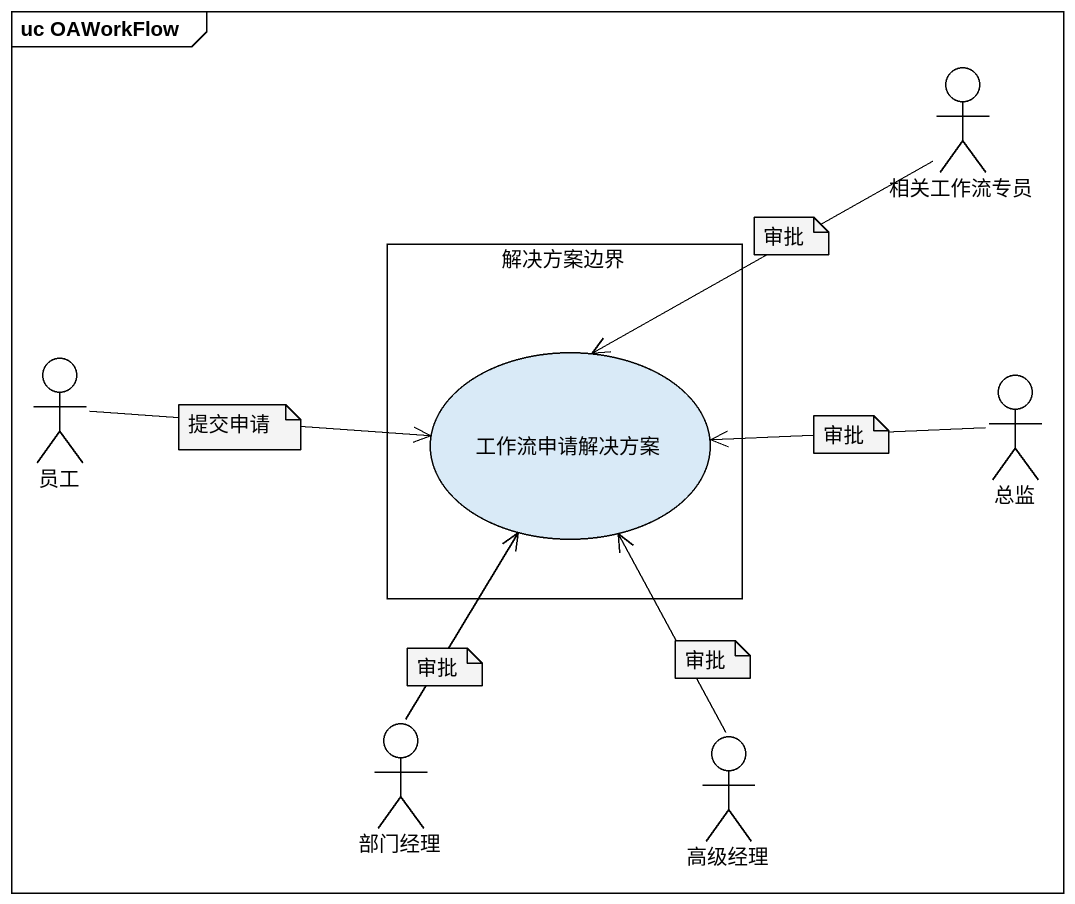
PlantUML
@startuml
mainframe uc OAWorkFlow
actor 相关工作流专员
rectangle 解决方案边界 {
  usecase 工作流申请解决方案
}
actor 员工
actor 总监
actor 部门经理
actor 高级经理
相关工作流专员 --> 工作流申请解决方案
员工 -right-> 工作流申请解决方案
总监 -left-> 工作流申请解决方案
部门经理 -up-> 工作流申请解决方案
高级经理 -up-> 工作流申请解决方案
note as N1
  审批
end note
note as N2
  提交申请
end note
note as N3
  审批
end note
note as N4
  审批
end note
note as N5
  审批
end note
@enduml
